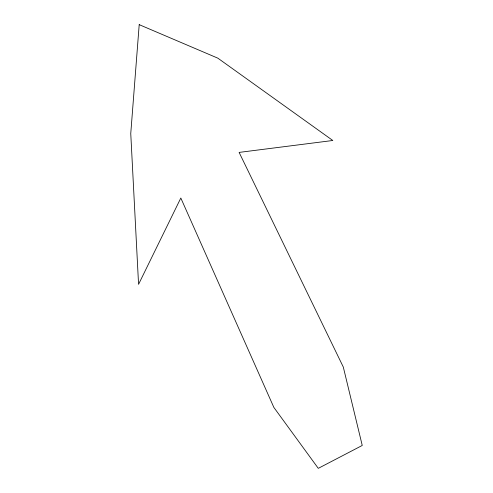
<?xml version="1.0" encoding="UTF-8"?>
<svg xmlns="http://www.w3.org/2000/svg" width="493" height="493" viewBox="0 0 493 493"><rect width="100%" height="100%" fill="white"/><g stroke="black" fill="none" stroke-linecap="round" stroke-linejoin="round"><path stroke-width="0.74" d="M139.205 24.65L130.756 133.548L138.564 284.344L180.82 198.032L273.855 407.403L318.281 468.35L362.244 445.456L343.307 367.063L239.117 152.405L332.812 140.493L217.863 58.174L139.205 24.65"/></g></svg>
